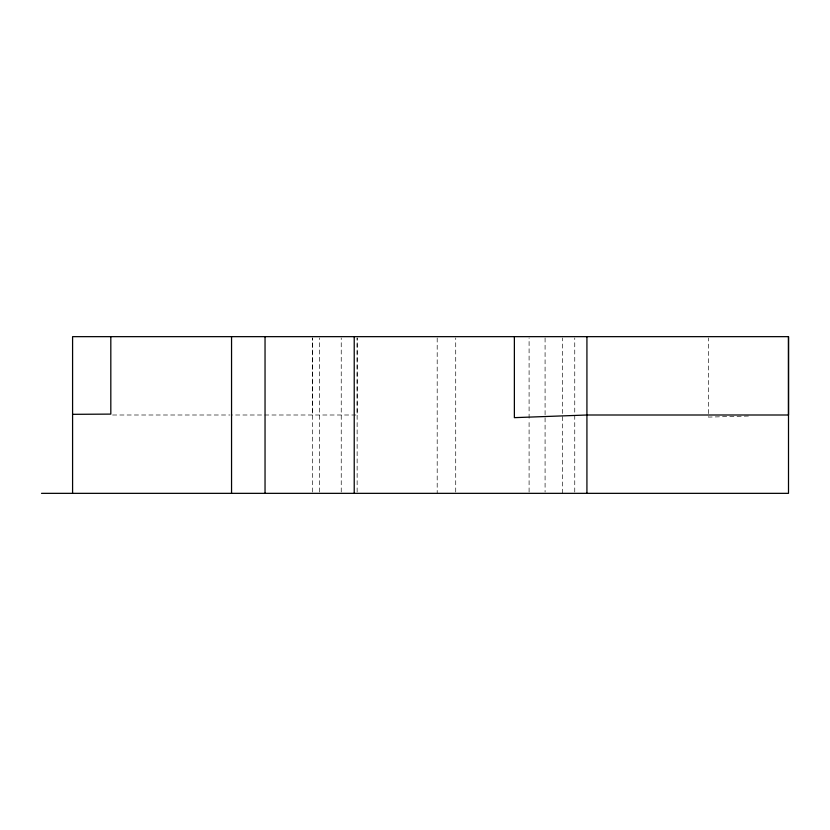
<?xml version="1.0" encoding="UTF-8"?>
<svg xmlns="http://www.w3.org/2000/svg" width="830" height="830" viewBox="0 0 830 830"><rect width="100%" height="100%" fill="white"/><g stroke="black" fill="none" stroke-linecap="round" stroke-linejoin="round"><path stroke-width="0.62" stroke-dasharray="4.15 3.11" d="M312.526 492.045L312.526 337.955L312.526 415M319.675 492.045L319.675 337.955M341.234 492.045L341.234 337.955M357.139 492.045L357.139 337.955L357.139 415L231.259 415M455.722 492.045L455.722 337.955M529.094 492.045L529.094 419.534M529.094 418.237L529.094 337.955M562.408 493.342L562.408 337.955M574.754 492.045L574.754 337.955M748.442 416.048L708.384 417.096L708.384 337.935M112.569 415L229.962 415M545.082 337.955L545.082 492.045M437.192 337.955L437.192 493.342"/><path stroke-width="1.25" d="M265.04 493.342L265.04 336.658M354.223 493.342L354.223 336.658M72.584 493.342L72.584 336.658L788.5 336.658L788.5 493.342L41.5 493.342M72.584 414.326L110.815 414.108L110.815 336.658M788.5 336.658L788.5 415L586.924 415L514.372 417.656L514.372 336.658M586.924 336.658L586.924 493.342M231.549 336.658L231.549 493.342"/></g></svg>
